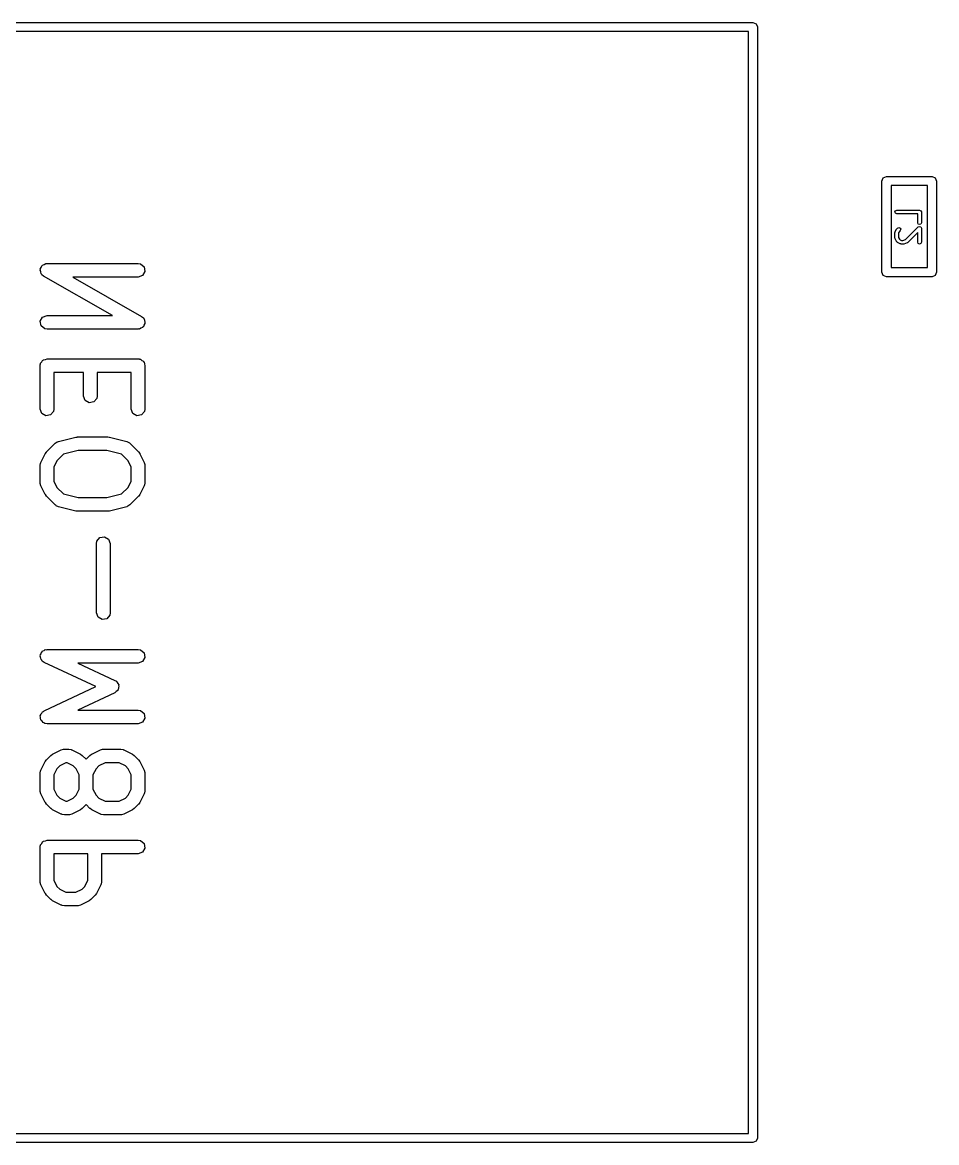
# Model space of a CAD drawing. Extents: x 0.42 to 2.1, y 0.1 to 1.56.
# Drawn here: x 1.5593 to 1.9543, y 0.5879 to 1.0721 of the extents above; entities that cross this region are included whole.
import ezdxf

# ---------------------------------------------------------------- set-up
doc = ezdxf.new("R2010")
doc.units = 0
doc.header["$MEASUREMENT"] = 0
doc.layers.add('BLACK', color=7, linetype='CONTINUOUS')

msp = doc.modelspace()

# ---------------------------------------------------------------- linework, layer by layer
at = {"layer": 'BLACK', "linetype": 'CONTINUOUS'}
for p, q in [((1.24504, 1.07213), (1.87496, 1.07213)), ((1.87496, 1.07213), (1.87635, 1.07155)), ((1.87635, 1.07155), (1.87693, 1.07016)), ((1.87299, 1.06819), (1.30144, 1.06819)), ((1.87299, 0.591811), (1.87299, 1.06819)), ((1.87693, 1.07016), (1.87693, 0.589843)), ((1.93071, 1.00354), (1.93129, 1.00494)), ((1.93071, 0.964173), (1.93071, 1.00354)), ((1.93129, 1.00494), (1.93268, 1.00551)), ((1.93268, 1.00551), (1.95236, 1.00551)), ((1.95236, 1.00551), (1.95375, 1.00494)), ((1.95375, 1.00494), (1.95433, 1.00354)), ((1.95433, 1.00354), (1.95433, 0.964173)), ((1.93465, 1.00157), (1.93465, 0.966142)), ((1.95039, 1.00157), (1.93465, 1.00157)), ((1.95039, 0.966142), (1.95039, 1.00157)), ((1.93634, 0.990186), (1.93657, 0.990742)), ((1.93657, 0.989629), (1.93634, 0.990186)), ((1.93657, 0.990742), (1.93713, 0.990973)), ((1.93713, 0.989398), (1.93657, 0.989629)), ((1.93713, 0.990973), (1.94697, 0.990973)), ((1.94618, 0.989398), (1.93713, 0.989398)), ((1.94618, 0.985499), (1.94618, 0.989398)), ((1.94697, 0.990973), (1.94753, 0.990742)), ((1.94753, 0.990742), (1.94776, 0.990186)), ((1.94776, 0.990186), (1.94776, 0.985499)), ((1.93704, 0.982775), (1.93751, 0.983243)), ((1.93751, 0.983243), (1.93807, 0.983474)), ((1.93807, 0.983474), (1.93862, 0.983243)), ((1.93862, 0.983243), (1.93885, 0.982687)), ((1.94092, 0.978219), (1.94642, 0.983712)), ((1.94642, 0.984942), (1.94618, 0.985499)), ((1.94697, 0.984711), (1.94642, 0.984942)), ((1.94642, 0.983712), (1.94697, 0.983943)), ((1.94753, 0.984942), (1.94697, 0.984711)), ((1.94697, 0.983943), (1.94753, 0.983712)), ((1.94776, 0.985499), (1.94753, 0.984942)), ((1.94753, 0.983712), (1.94776, 0.983155)), ((1.94776, 0.983155), (1.94776, 0.977062)), ((1.93634, 0.98128), (1.93641, 0.98145)), ((1.93634, 0.978937), (1.93634, 0.98128)), ((1.93641, 0.978768), (1.93634, 0.978937)), ((1.93641, 0.98145), (1.93643, 0.981633)), ((1.93643, 0.978585), (1.93641, 0.978768)), ((1.93643, 0.981633), (1.93689, 0.98257)), ((1.93689, 0.977647), (1.93643, 0.978585)), ((1.93689, 0.98257), (1.93699, 0.982655)), ((1.93699, 0.982655), (1.93704, 0.982775)), ((1.93825, 0.981751), (1.93792, 0.981095)), ((1.93792, 0.981095), (1.93792, 0.979123)), ((1.93792, 0.979123), (1.93825, 0.978466)), ((1.93862, 0.98213), (1.93825, 0.981751)), ((1.93825, 0.978466), (1.93853, 0.978178)), ((1.93885, 0.982687), (1.93862, 0.98213)), ((1.93981, 0.97785), (1.94092, 0.978219)), ((1.94618, 0.981254), (1.9419, 0.976974)), ((1.94618, 0.977062), (1.94618, 0.981254)), ((1.93699, 0.977563), (1.93689, 0.977647)), ((1.93704, 0.977443), (1.93699, 0.977563)), ((1.93751, 0.976974), (1.93704, 0.977443)), ((1.93763, 0.976925), (1.93751, 0.976974)), ((1.93771, 0.976827), (1.93763, 0.976925)), ((1.93865, 0.976358), (1.93771, 0.976827)), ((1.93853, 0.978178), (1.93919, 0.97785)), ((1.93884, 0.976345), (1.93865, 0.976358)), ((1.939, 0.976275), (1.93884, 0.976345)), ((1.93994, 0.976275), (1.939, 0.976275)), ((1.93919, 0.97785), (1.93981, 0.97785)), ((1.94006, 0.976324), (1.93994, 0.976275)), ((1.94019, 0.976315), (1.94006, 0.976324)), ((1.9416, 0.976784), (1.94019, 0.976315)), ((1.94174, 0.976904), (1.9416, 0.976784)), ((1.9419, 0.976974), (1.94174, 0.976904)), ((1.94642, 0.976505), (1.94618, 0.977062)), ((1.94697, 0.976275), (1.94642, 0.976505)), ((1.94753, 0.976505), (1.94697, 0.976275)), ((1.94776, 0.977062), (1.94753, 0.976505)), ((1.56698, 0.96497), (1.56708, 0.965227)), ((1.56725, 0.964256), (1.56698, 0.96497)), ((1.56703, 0.965496), (1.56741, 0.966155)), ((1.56708, 0.965227), (1.56703, 0.965496)), ((1.56738, 0.963507), (1.56725, 0.964256)), ((1.56741, 0.966155), (1.56767, 0.966871)), ((1.56767, 0.966871), (1.5679, 0.967009)), ((1.5679, 0.967009), (1.56804, 0.967245)), ((1.56804, 0.967245), (1.56875, 0.967505)), ((1.56875, 0.967505), (1.56941, 0.967889)), ((1.56941, 0.967889), (1.56968, 0.967842)), ((1.56968, 0.967842), (1.56994, 0.967936)), ((1.56994, 0.967936), (1.60931, 0.967936)), ((1.60931, 0.967936), (1.61032, 0.967758)), ((1.61032, 0.967758), (1.61186, 0.966459)), ((1.61221, 0.96447), (1.6112, 0.962721)), ((1.61186, 0.966459), (1.61221, 0.96447)), ((1.93129, 0.962781), (1.93071, 0.964173)), ((1.93465, 0.966142), (1.95039, 0.966142)), ((1.95433, 0.964173), (1.95375, 0.962781)), ((1.56759, 0.963331), (1.56738, 0.963507)), ((1.56768, 0.963075), (1.56759, 0.963331)), ((1.56847, 0.962419), (1.56768, 0.963075)), ((1.59819, 0.945439), (1.56847, 0.962419)), ((1.60931, 0.96203), (1.58105, 0.96203)), ((1.58105, 0.96203), (1.61077, 0.94505)), ((1.6112, 0.962721), (1.60931, 0.96203)), ((1.93268, 0.962205), (1.93129, 0.962781)), ((1.95236, 0.962205), (1.93268, 0.962205)), ((1.95375, 0.962781), (1.95236, 0.962205)), ((1.56703, 0.942999), (1.56804, 0.944748)), ((1.56804, 0.944748), (1.56994, 0.945439)), ((1.56994, 0.945439), (1.59819, 0.945439)), ((1.61077, 0.94505), (1.61156, 0.944394)), ((1.61156, 0.944394), (1.61165, 0.944138)), ((1.56738, 0.94101), (1.56703, 0.942999)), ((1.56893, 0.939711), (1.56738, 0.94101)), ((1.56994, 0.939533), (1.56893, 0.939711)), ((1.60931, 0.939533), (1.56994, 0.939533)), ((1.60956, 0.939627), (1.60931, 0.939533)), ((1.60983, 0.93958), (1.60956, 0.939627)), ((1.61049, 0.939964), (1.60983, 0.93958)), ((1.6112, 0.940224), (1.61049, 0.939964)), ((1.61134, 0.94046), (1.6112, 0.940224)), ((1.61158, 0.940598), (1.61134, 0.94046)), ((1.61183, 0.941314), (1.61158, 0.940598)), ((1.61165, 0.944138), (1.61186, 0.943962)), ((1.61221, 0.941973), (1.61183, 0.941314)), ((1.61186, 0.943962), (1.612, 0.943213)), ((1.612, 0.943213), (1.61226, 0.942499)), ((1.61226, 0.942499), (1.61217, 0.942242)), ((1.61217, 0.942242), (1.61221, 0.941973)), ((1.56716, 0.924748), (1.56765, 0.925336)), ((1.56765, 0.925336), (1.56804, 0.926)), ((1.56804, 0.926), (1.56829, 0.926091)), ((1.56829, 0.926091), (1.56846, 0.926295)), ((1.56846, 0.926295), (1.56922, 0.926429)), ((1.56922, 0.926429), (1.56994, 0.926691)), ((1.56994, 0.926691), (1.60931, 0.926691)), ((1.60931, 0.926691), (1.60969, 0.926623)), ((1.60969, 0.926623), (1.60982, 0.926646)), ((1.60982, 0.926646), (1.60993, 0.926581)), ((1.60993, 0.926581), (1.61032, 0.926513)), ((1.61032, 0.926513), (1.6109, 0.92602)), ((1.6109, 0.92602), (1.61157, 0.925636)), ((1.61157, 0.925636), (1.61166, 0.925386)), ((1.61166, 0.925386), (1.61186, 0.925215)), ((1.61186, 0.925215), (1.612, 0.924459)), ((1.56698, 0.923738), (1.56705, 0.924122)), ((1.56698, 0.904991), (1.56698, 0.923738)), ((1.56703, 0.924251), (1.56709, 0.924365)), ((1.56705, 0.924122), (1.56703, 0.924251)), ((1.56709, 0.924365), (1.56716, 0.924748)), ((1.58573, 0.920786), (1.57289, 0.920786)), ((1.57289, 0.920786), (1.57289, 0.904991)), ((1.58573, 0.910615), (1.58573, 0.920786)), ((1.60635, 0.920786), (1.59164, 0.920786)), ((1.59164, 0.920786), (1.59164, 0.910615)), ((1.60635, 0.904991), (1.60635, 0.920786)), ((1.612, 0.924459), (1.61226, 0.923738)), ((1.61226, 0.923738), (1.61226, 0.904991)), ((1.58642, 0.908717), (1.58573, 0.910615)), ((1.59164, 0.910615), (1.59146, 0.909605)), ((1.58817, 0.907707), (1.58642, 0.908717)), ((1.59016, 0.908058), (1.58817, 0.907707)), ((1.59146, 0.909605), (1.59016, 0.908058)), ((1.56767, 0.903093), (1.56698, 0.904991)), ((1.56942, 0.902083), (1.56767, 0.903093)), ((1.57141, 0.902433), (1.56942, 0.902083)), ((1.57271, 0.903981), (1.57141, 0.902433)), ((1.57289, 0.904991), (1.57271, 0.903981)), ((1.60704, 0.903093), (1.60635, 0.904991)), ((1.60879, 0.902083), (1.60704, 0.903093)), ((1.61078, 0.902433), (1.60879, 0.902083)), ((1.61208, 0.903981), (1.61078, 0.902433)), ((1.61226, 0.904991), (1.61208, 0.903981)), ((1.57484, 0.890982), (1.58234, 0.892857)), ((1.58234, 0.892857), (1.58293, 0.892899)), ((1.58293, 0.892899), (1.58306, 0.892945)), ((1.58306, 0.892945), (1.59618, 0.892945)), ((1.59618, 0.892945), (1.59676, 0.892843)), ((1.59676, 0.892843), (1.5969, 0.892857)), ((1.5969, 0.892857), (1.6044, 0.890982)), ((1.56917, 0.885689), (1.5697, 0.886398)), ((1.5697, 0.886398), (1.56972, 0.886456)), ((1.56972, 0.886456), (1.57347, 0.890206)), ((1.57347, 0.890206), (1.57431, 0.890794)), ((1.57431, 0.890794), (1.5746, 0.890819)), ((1.5746, 0.890819), (1.57484, 0.890982)), ((1.58342, 0.88704), (1.57707, 0.885451)), ((1.59582, 0.88704), (1.58342, 0.88704)), ((1.60217, 0.885451), (1.59582, 0.88704)), ((1.6044, 0.890982), (1.60533, 0.890565)), ((1.60533, 0.890565), (1.60551, 0.890329)), ((1.60551, 0.890329), (1.60577, 0.890206)), ((1.60577, 0.890206), (1.60952, 0.886456)), ((1.60952, 0.886456), (1.61003, 0.885733)), ((1.56698, 0.880619), (1.56716, 0.881629)), ((1.56716, 0.881629), (1.56727, 0.881764)), ((1.56727, 0.881764), (1.5673, 0.881939)), ((1.5673, 0.881939), (1.56917, 0.885689)), ((1.57424, 0.882619), (1.57289, 0.879922)), ((1.57707, 0.885451), (1.57424, 0.882619)), ((1.605, 0.882619), (1.60217, 0.885451)), ((1.60635, 0.879922), (1.605, 0.882619)), ((1.61003, 0.885733), (1.61007, 0.885689)), ((1.61007, 0.885689), (1.61195, 0.881939)), ((1.61195, 0.881939), (1.61224, 0.880956)), ((1.56698, 0.87312), (1.56698, 0.880619)), ((1.57289, 0.879922), (1.57289, 0.873817)), ((1.60635, 0.873817), (1.60635, 0.879922)), ((1.61224, 0.880956), (1.6122, 0.880785)), ((1.6122, 0.880785), (1.61226, 0.880619)), ((1.61226, 0.880619), (1.61226, 0.87312)), ((1.56704, 0.872954), (1.56698, 0.87312)), ((1.567, 0.872782), (1.56704, 0.872954)), ((1.5673, 0.871799), (1.567, 0.872782)), ((1.56917, 0.86805), (1.5673, 0.871799)), ((1.57289, 0.873817), (1.57424, 0.871119)), ((1.605, 0.871119), (1.60635, 0.873817)), ((1.61195, 0.871799), (1.61007, 0.86805)), ((1.61197, 0.871974), (1.61195, 0.871799)), ((1.61208, 0.87211), (1.61197, 0.871974)), ((1.61226, 0.87312), (1.61208, 0.87211)), ((1.56922, 0.868005), (1.56917, 0.86805)), ((1.56972, 0.867282), (1.56922, 0.868005)), ((1.57347, 0.863533), (1.56972, 0.867282)), ((1.57424, 0.871119), (1.57707, 0.868287)), ((1.57707, 0.868287), (1.58342, 0.866699)), ((1.59582, 0.866699), (1.60217, 0.868287)), ((1.60217, 0.868287), (1.605, 0.871119)), ((1.60952, 0.867282), (1.60577, 0.863533)), ((1.60955, 0.867341), (1.60952, 0.867282)), ((1.61007, 0.86805), (1.60955, 0.867341)), ((1.57374, 0.863409), (1.57347, 0.863533)), ((1.57391, 0.863174), (1.57374, 0.863409)), ((1.57484, 0.862756), (1.57391, 0.863174)), ((1.58234, 0.860881), (1.57484, 0.862756)), ((1.58342, 0.866699), (1.59582, 0.866699)), ((1.6044, 0.862756), (1.5969, 0.860881)), ((1.60464, 0.862919), (1.6044, 0.862756)), ((1.60493, 0.862944), (1.60464, 0.862919)), ((1.60577, 0.863533), (1.60493, 0.862944)), ((1.58248, 0.860895), (1.58234, 0.860881)), ((1.58306, 0.860793), (1.58248, 0.860895)), ((1.59618, 0.860793), (1.58306, 0.860793)), ((1.59631, 0.86084), (1.59618, 0.860793)), ((1.5969, 0.860881), (1.59631, 0.86084)), ((1.59136, 0.846873), (1.59153, 0.847883)), ((1.59153, 0.847883), (1.59283, 0.84943)), ((1.59283, 0.84943), (1.59482, 0.849781)), ((1.59482, 0.849781), (1.59657, 0.848771)), ((1.59657, 0.848771), (1.59726, 0.846873)), ((1.59136, 0.816877), (1.59136, 0.846873)), ((1.59726, 0.846873), (1.59726, 0.816877)), ((1.59205, 0.814979), (1.59136, 0.816877)), ((1.5938, 0.813969), (1.59205, 0.814979)), ((1.59578, 0.814319), (1.5938, 0.813969)), ((1.59708, 0.815867), (1.59578, 0.814319)), ((1.59726, 0.816877), (1.59708, 0.815867)), ((1.56703, 0.798642), (1.56735, 0.7992)), ((1.56735, 0.7992), (1.56752, 0.799823)), ((1.56752, 0.799823), (1.56784, 0.800049)), ((1.56784, 0.800049), (1.56804, 0.800391)), ((1.56804, 0.800391), (1.56864, 0.800611)), ((1.56864, 0.800611), (1.56917, 0.800981)), ((1.56917, 0.800981), (1.56957, 0.800947)), ((1.56957, 0.800947), (1.56994, 0.801082)), ((1.56994, 0.801082), (1.60931, 0.801082)), ((1.60931, 0.801082), (1.61032, 0.800904)), ((1.61032, 0.800904), (1.61186, 0.799605)), ((1.61186, 0.799605), (1.61221, 0.797616)), ((1.56699, 0.797872), (1.5671, 0.798253)), ((1.56727, 0.797288), (1.56699, 0.797872)), ((1.5671, 0.798253), (1.56703, 0.798642)), ((1.56738, 0.796653), (1.56727, 0.797288)), ((1.56768, 0.796399), (1.56738, 0.796653)), ((1.56785, 0.796042), (1.56768, 0.796399)), ((1.56869, 0.795453), (1.56785, 0.796042)), ((1.59108, 0.785006), (1.56869, 0.795453)), ((1.60931, 0.795176), (1.58325, 0.795176)), ((1.58325, 0.795176), (1.59931, 0.787681)), ((1.6112, 0.795867), (1.60931, 0.795176)), ((1.61221, 0.797616), (1.6112, 0.795867)), ((1.56869, 0.774558), (1.59108, 0.785006)), ((1.59931, 0.787681), (1.59962, 0.787459)), ((1.59962, 0.787459), (1.59975, 0.787425)), ((1.59975, 0.787425), (1.59983, 0.787317)), ((1.59983, 0.787317), (1.60015, 0.787093)), ((1.60015, 0.787093), (1.60047, 0.786398)), ((1.60047, 0.786398), (1.60091, 0.785771)), ((1.6008, 0.784522), (1.60073, 0.783759)), ((1.601, 0.785262), (1.6008, 0.784522)), ((1.60091, 0.785771), (1.60089, 0.785504)), ((1.60089, 0.785504), (1.601, 0.785262)), ((1.59931, 0.78233), (1.58325, 0.774835)), ((1.59985, 0.782872), (1.59931, 0.78233)), ((1.60048, 0.783311), (1.59985, 0.782872)), ((1.60055, 0.783569), (1.60048, 0.783311)), ((1.60073, 0.783759), (1.60055, 0.783569)), ((1.58325, 0.774835), (1.60931, 0.774835)), ((1.60931, 0.774835), (1.61032, 0.774657)), ((1.56703, 0.772395), (1.56723, 0.772737)), ((1.56714, 0.77176), (1.56703, 0.772395)), ((1.56708, 0.771117), (1.56714, 0.77176)), ((1.56731, 0.770794), (1.56708, 0.771117)), ((1.56723, 0.772737), (1.56726, 0.773129)), ((1.56726, 0.773129), (1.56772, 0.773586)), ((1.56738, 0.770406), (1.56731, 0.770794)), ((1.56787, 0.769991), (1.56738, 0.770406)), ((1.56772, 0.773586), (1.56804, 0.774144)), ((1.56824, 0.769463), (1.56787, 0.769991)), ((1.56804, 0.774144), (1.56841, 0.774279)), ((1.56841, 0.774279), (1.56869, 0.774558)), ((1.61032, 0.774657), (1.61186, 0.773359)), ((1.61221, 0.771369), (1.6112, 0.76962)), ((1.61186, 0.773359), (1.61221, 0.771369)), ((1.56862, 0.769361), (1.56824, 0.769463)), ((1.56893, 0.769108), (1.56862, 0.769361)), ((1.56994, 0.768929), (1.56893, 0.769108)), ((1.60931, 0.768929), (1.56994, 0.768929)), ((1.6112, 0.76962), (1.60931, 0.768929)), ((1.5716, 0.755223), (1.57232, 0.755729)), ((1.57232, 0.755729), (1.57237, 0.755776)), ((1.57237, 0.755776), (1.57611, 0.75765)), ((1.57611, 0.75765), (1.5771, 0.757943)), ((1.5771, 0.757943), (1.57727, 0.757902)), ((1.57727, 0.757902), (1.57744, 0.757962)), ((1.57744, 0.757962), (1.57931, 0.757962)), ((1.57931, 0.757962), (1.58032, 0.757784)), ((1.58032, 0.757784), (1.58046, 0.757671)), ((1.58046, 0.757671), (1.58063, 0.75765)), ((1.58063, 0.75765), (1.58438, 0.755776)), ((1.58438, 0.755776), (1.58509, 0.75525)), ((1.58847, 0.755223), (1.58919, 0.755729)), ((1.58919, 0.755729), (1.58924, 0.755776)), ((1.58924, 0.755776), (1.59299, 0.75765)), ((1.59299, 0.75765), (1.59397, 0.757943)), ((1.59397, 0.757943), (1.59414, 0.757902)), ((1.59414, 0.757902), (1.59431, 0.757962)), ((1.59431, 0.757962), (1.60181, 0.757962)), ((1.60181, 0.757962), (1.60282, 0.757784)), ((1.60282, 0.757784), (1.60295, 0.757671)), ((1.60295, 0.757671), (1.60313, 0.75765)), ((1.60313, 0.75765), (1.60688, 0.755776)), ((1.60688, 0.755776), (1.60759, 0.75525)), ((1.5673, 0.748831), (1.56917, 0.75258)), ((1.56917, 0.75258), (1.5697, 0.753289)), ((1.5697, 0.753289), (1.56972, 0.753348)), ((1.56972, 0.753348), (1.5716, 0.755223)), ((1.57543, 0.750708), (1.57424, 0.749511)), ((1.57813, 0.752057), (1.57543, 0.750708)), ((1.57861, 0.752057), (1.57813, 0.752057)), ((1.58131, 0.750708), (1.57861, 0.752057)), ((1.58251, 0.749511), (1.58131, 0.750708)), ((1.58509, 0.75525), (1.58515, 0.755223)), ((1.58515, 0.755223), (1.58681, 0.753561)), ((1.58681, 0.753561), (1.58847, 0.755223)), ((1.59231, 0.750708), (1.59111, 0.749511)), ((1.59501, 0.752057), (1.59231, 0.750708)), ((1.60111, 0.752057), (1.59501, 0.752057)), ((1.60381, 0.750708), (1.60111, 0.752057)), ((1.605, 0.749511), (1.60381, 0.750708)), ((1.60759, 0.75525), (1.60764, 0.755223)), ((1.60764, 0.755223), (1.60952, 0.753348)), ((1.60952, 0.753348), (1.61003, 0.752625)), ((1.61003, 0.752625), (1.61007, 0.75258)), ((1.61007, 0.75258), (1.61195, 0.748831)), ((1.56698, 0.74751), (1.56716, 0.74852)), ((1.56698, 0.740011), (1.56698, 0.74751)), ((1.56716, 0.74852), (1.56727, 0.748655)), ((1.56727, 0.748655), (1.5673, 0.748831)), ((1.57424, 0.749511), (1.57289, 0.746813)), ((1.57289, 0.746813), (1.57289, 0.740708)), ((1.58386, 0.746813), (1.58251, 0.749511)), ((1.58386, 0.740708), (1.58386, 0.746813)), ((1.59111, 0.749511), (1.58976, 0.746813)), ((1.58976, 0.746813), (1.58976, 0.740708)), ((1.60635, 0.746813), (1.605, 0.749511)), ((1.60635, 0.740708), (1.60635, 0.746813)), ((1.61195, 0.748831), (1.61224, 0.747848)), ((1.61224, 0.747848), (1.6122, 0.747676)), ((1.6122, 0.747676), (1.61226, 0.74751)), ((1.61226, 0.74751), (1.61226, 0.740011)), ((1.56704, 0.739845), (1.56698, 0.740011)), ((1.567, 0.739674), (1.56704, 0.739845)), ((1.5673, 0.738691), (1.567, 0.739674)), ((1.56917, 0.734941), (1.5673, 0.738691)), ((1.57289, 0.740708), (1.57424, 0.738011)), ((1.57424, 0.738011), (1.57543, 0.736814)), ((1.57543, 0.736814), (1.57813, 0.735465)), ((1.57861, 0.735465), (1.58131, 0.736814)), ((1.58131, 0.736814), (1.58251, 0.738011)), ((1.58251, 0.738011), (1.58386, 0.740708)), ((1.58976, 0.740708), (1.59111, 0.738011)), ((1.59111, 0.738011), (1.59231, 0.736814)), ((1.59231, 0.736814), (1.59501, 0.735465)), ((1.60111, 0.735465), (1.60381, 0.736814)), ((1.60381, 0.736814), (1.605, 0.738011)), ((1.605, 0.738011), (1.60635, 0.740708)), ((1.61195, 0.738691), (1.61007, 0.734941)), ((1.61197, 0.738866), (1.61195, 0.738691)), ((1.61208, 0.739001), (1.61197, 0.738866)), ((1.61226, 0.740011), (1.61208, 0.739001)), ((1.56922, 0.734897), (1.56917, 0.734941)), ((1.56972, 0.734174), (1.56922, 0.734897)), ((1.5716, 0.732299), (1.56972, 0.734174)), ((1.57166, 0.732272), (1.5716, 0.732299)), ((1.57237, 0.731746), (1.57166, 0.732272)), ((1.57611, 0.729871), (1.57237, 0.731746)), ((1.57813, 0.735465), (1.57861, 0.735465)), ((1.58438, 0.731746), (1.58063, 0.729871)), ((1.58442, 0.731793), (1.58438, 0.731746)), ((1.58515, 0.732299), (1.58442, 0.731793)), ((1.58681, 0.733961), (1.58515, 0.732299)), ((1.58847, 0.732299), (1.58681, 0.733961)), ((1.58853, 0.732272), (1.58847, 0.732299)), ((1.58924, 0.731746), (1.58853, 0.732272)), ((1.59299, 0.729871), (1.58924, 0.731746)), ((1.59501, 0.735465), (1.60111, 0.735465)), ((1.60688, 0.731746), (1.60313, 0.729871)), ((1.60692, 0.731793), (1.60688, 0.731746)), ((1.60764, 0.732299), (1.60692, 0.731793)), ((1.60952, 0.734174), (1.60764, 0.732299)), ((1.60955, 0.734232), (1.60952, 0.734174)), ((1.61007, 0.734941), (1.60955, 0.734232)), ((1.57629, 0.729851), (1.57611, 0.729871)), ((1.57643, 0.729737), (1.57629, 0.729851)), ((1.57744, 0.729559), (1.57643, 0.729737)), ((1.57931, 0.729559), (1.57744, 0.729559)), ((1.57948, 0.72962), (1.57931, 0.729559)), ((1.57965, 0.729579), (1.57948, 0.72962)), ((1.58063, 0.729871), (1.57965, 0.729579)), ((1.59316, 0.729851), (1.59299, 0.729871)), ((1.5933, 0.729737), (1.59316, 0.729851)), ((1.59431, 0.729559), (1.5933, 0.729737)), ((1.60181, 0.729559), (1.59431, 0.729559)), ((1.60197, 0.72962), (1.60181, 0.729559)), ((1.60214, 0.729579), (1.60197, 0.72962)), ((1.60313, 0.729871), (1.60214, 0.729579)), ((1.56716, 0.716649), (1.56765, 0.717237)), ((1.56765, 0.717237), (1.56804, 0.717901)), ((1.56804, 0.717901), (1.56829, 0.717992)), ((1.56829, 0.717992), (1.56846, 0.718196)), ((1.56846, 0.718196), (1.56922, 0.71833)), ((1.56922, 0.71833), (1.56994, 0.718592)), ((1.56994, 0.718592), (1.60931, 0.718592)), ((1.60931, 0.718592), (1.61032, 0.718414)), ((1.61032, 0.718414), (1.61186, 0.717116)), ((1.61186, 0.717116), (1.61221, 0.715127)), ((1.56698, 0.715639), (1.56705, 0.716023)), ((1.56698, 0.700641), (1.56698, 0.715639)), ((1.56703, 0.716152), (1.56709, 0.716266)), ((1.56705, 0.716023), (1.56703, 0.716152)), ((1.56709, 0.716266), (1.56716, 0.716649)), ((1.57289, 0.712687), (1.57289, 0.701338)), ((1.58761, 0.712687), (1.57289, 0.712687)), ((1.58761, 0.701338), (1.58761, 0.712687)), ((1.60931, 0.712687), (1.59351, 0.712687)), ((1.59351, 0.712687), (1.59351, 0.700641)), ((1.6112, 0.713377), (1.60931, 0.712687)), ((1.61221, 0.715127), (1.6112, 0.713377)), ((1.56704, 0.700475), (1.56698, 0.700641)), ((1.567, 0.700304), (1.56704, 0.700475)), ((1.5673, 0.699321), (1.567, 0.700304)), ((1.56917, 0.695571), (1.5673, 0.699321)), ((1.57289, 0.701338), (1.57424, 0.698641)), ((1.57424, 0.698641), (1.57543, 0.697444)), ((1.57543, 0.697444), (1.57813, 0.696095)), ((1.58236, 0.696095), (1.58506, 0.697444)), ((1.58506, 0.697444), (1.58626, 0.698641)), ((1.58626, 0.698641), (1.58761, 0.701338)), ((1.5932, 0.699321), (1.59132, 0.695571)), ((1.59322, 0.699496), (1.5932, 0.699321)), ((1.59333, 0.699631), (1.59322, 0.699496)), ((1.59351, 0.700641), (1.59333, 0.699631)), ((1.56922, 0.695527), (1.56917, 0.695571)), ((1.56972, 0.694804), (1.56922, 0.695527)), ((1.5716, 0.692929), (1.56972, 0.694804)), ((1.57166, 0.692902), (1.5716, 0.692929)), ((1.57237, 0.692376), (1.57166, 0.692902)), ((1.57813, 0.696095), (1.58236, 0.696095)), ((1.5889, 0.692929), (1.58817, 0.692423)), ((1.59077, 0.694804), (1.5889, 0.692929)), ((1.5908, 0.694862), (1.59077, 0.694804)), ((1.59132, 0.695571), (1.5908, 0.694862)), ((1.57611, 0.690501), (1.57237, 0.692376)), ((1.57629, 0.690481), (1.57611, 0.690501)), ((1.57643, 0.690367), (1.57629, 0.690481)), ((1.57744, 0.690189), (1.57643, 0.690367)), ((1.58306, 0.690189), (1.57744, 0.690189)), ((1.58323, 0.69025), (1.58306, 0.690189)), ((1.5834, 0.690209), (1.58323, 0.69025)), ((1.58438, 0.690501), (1.5834, 0.690209)), ((1.58813, 0.692376), (1.58438, 0.690501)), ((1.58817, 0.692423), (1.58813, 0.692376)), ((1.24701, 0.591811), (1.87299, 0.591811)), ((1.87496, 0.587874), (1.24504, 0.587874)), ((1.87635, 0.588451), (1.87496, 0.587874)), ((1.87693, 0.589843), (1.87635, 0.588451))]:
    msp.add_line(p, q, dxfattribs=at)

doc.saveas('drawing.dxf')
